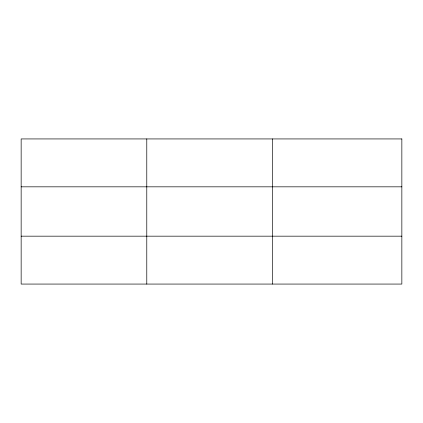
<?xml version="1.0" encoding="UTF-8"?>
<svg xmlns="http://www.w3.org/2000/svg" width="423" height="423" viewBox="0 0 423 423"><rect width="100%" height="100%" fill="white"/><g stroke="black" fill="none" stroke-linecap="round" stroke-linejoin="round"><path stroke-width="0.63" d="M146.781 284.066L146.781 138.934M272.412 284.066L272.412 138.934M21.15 186.829L401.85 186.829M21.15 236.171L401.85 236.171M401.85 138.934L401.85 284.066L21.15 284.066L21.15 138.934L401.85 138.934"/></g></svg>
